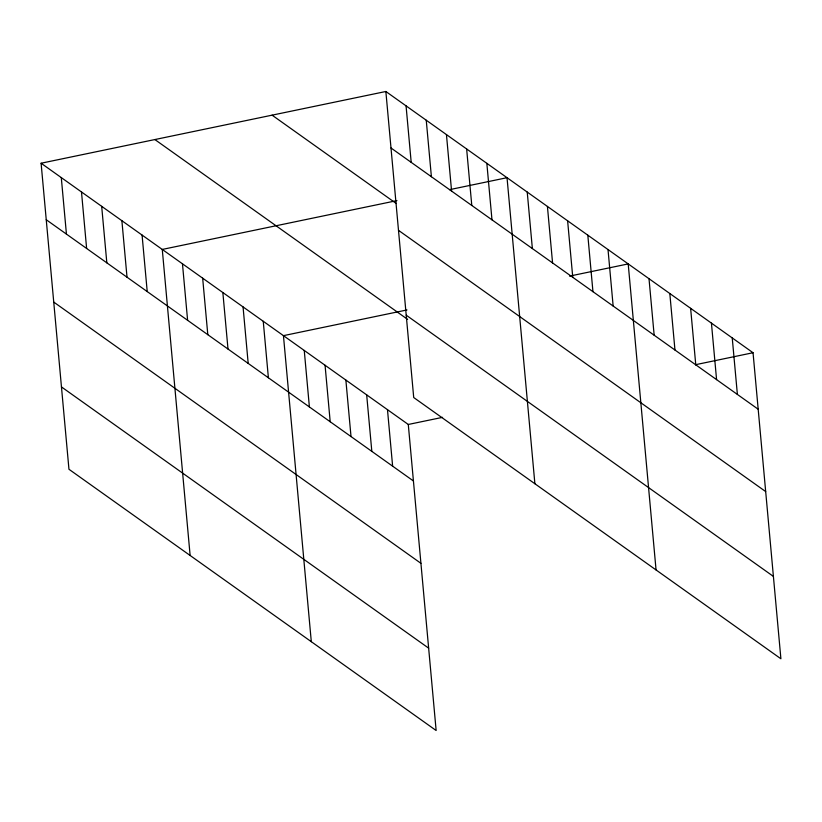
<?xml version="1.0" encoding="UTF-8"?>
<svg xmlns="http://www.w3.org/2000/svg" width="822" height="822" viewBox="0 0 822 822"><rect width="100%" height="100%" fill="white"/><g stroke="black" fill="none" stroke-linecap="round" stroke-linejoin="round"><path stroke-width="1.23" d="M41.1 163.229L408.287 424.471L436.143 730.511L68.956 469.27L41.1 163.229L385.857 91.489L753.044 352.73L780.9 658.771L413.713 397.529L385.857 91.489M396.934 200.609L162.273 249.436L190.129 555.477M449.531 189.666L507.03 177.696L534.886 483.737M406.982 309.945L283.446 335.653L311.302 641.684M569.482 276.13L628.203 263.913L656.059 569.944M408.287 424.471L442.544 417.35M695.556 364.701L753.044 352.73M391.005 147.991L758.192 409.233M272.092 115.162L396.286 203.527M398.495 230.335L765.683 491.577M406.212 315.175L773.41 576.417M154.875 139.555L407.62 319.378M46.238 219.731L413.435 480.973M53.738 302.075L420.926 563.317M61.455 386.915L428.652 648.157M732.238 337.924L737.385 394.426M711.431 323.128L716.579 379.63M690.624 308.322L695.772 364.824M669.817 293.516L674.965 350.018M649.01 278.709L654.158 335.212M608.013 249.539L613.15 306.041M587.812 235.174L592.95 291.676M567.622 220.81L572.759 277.302M547.421 206.435L552.569 262.937M527.231 192.071L532.368 248.573M486.84 163.331L491.977 219.834M466.639 148.967L471.787 205.469M446.449 134.592L451.586 191.094M426.248 120.228L431.396 176.73M406.058 105.863L411.195 162.355M387.481 409.664L392.628 466.166M366.674 394.868L371.821 451.37M345.867 380.062L351.015 436.564M325.06 365.256L330.197 421.758M304.253 350.449L309.391 406.952M263.245 321.279L268.393 377.781M243.055 306.914L248.193 363.416M222.854 292.55L228.002 349.042M202.664 278.175L207.802 334.677M182.463 263.811L187.611 320.313M142.072 235.071L147.22 291.574M121.882 220.707L127.02 277.209M101.681 206.332L106.829 262.835M81.491 191.968L86.629 248.47M61.29 177.603L66.438 234.095"/></g></svg>
